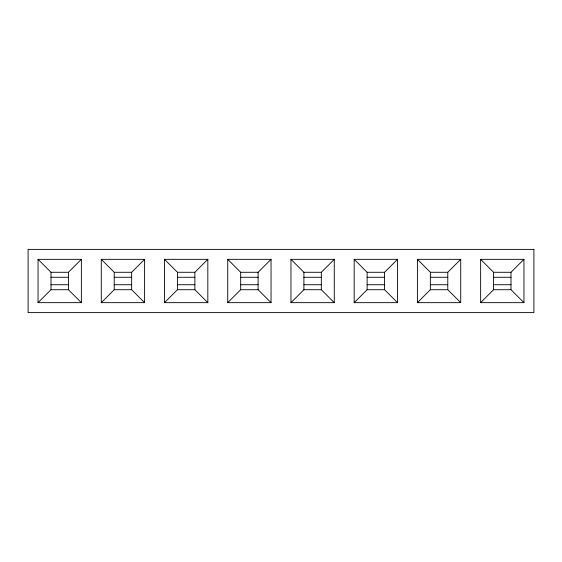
<?xml version="1.0" encoding="UTF-8"?>
<svg xmlns="http://www.w3.org/2000/svg" width="562" height="562" viewBox="0 0 562 562"><rect width="100%" height="100%" fill="white"/><g stroke="black" fill="none" stroke-linecap="round" stroke-linejoin="round"><path stroke-width="0.84" d="M38.054 302.658L51.002 289.711L51.002 272.289L38.054 259.342L81.371 259.342L81.371 302.658L38.054 302.658L38.054 259.342M51.002 272.289L68.424 272.289L81.371 259.342M101.279 302.658L114.227 289.711L131.649 289.711L144.596 302.658L101.279 302.658L101.279 259.342L144.596 259.342L144.596 302.658M131.649 289.711L131.649 272.289L144.596 259.342M164.504 302.658L177.452 289.711L194.873 289.711L207.821 302.658L164.504 302.658L164.504 259.342L207.821 259.342L207.821 302.658M194.873 289.711L194.873 272.289L207.821 259.342M227.729 302.658L240.677 289.711L258.099 289.711L271.046 302.658L227.729 302.658L227.729 259.342L271.046 259.342L271.046 302.658M258.099 289.711L258.099 272.289L271.046 259.342M290.954 302.658L303.901 289.711L303.901 272.289L290.954 259.342L334.271 259.342L334.271 302.658L290.954 302.658L290.954 259.342M303.901 272.289L321.323 272.289L334.271 259.342M354.179 302.658L367.127 289.711L384.548 289.711L397.496 302.658L354.179 302.658L354.179 259.342L397.496 259.342L397.496 302.658M384.548 289.711L384.548 272.289L397.496 259.342M417.404 302.658L430.352 289.711L430.352 272.289L417.404 259.342L460.721 259.342L460.721 302.658L417.404 302.658L417.404 259.342M460.721 302.658L447.774 289.711L447.774 272.289L460.721 259.342M480.629 302.658L493.577 289.711L510.998 289.711L523.946 302.658L480.629 302.658L480.629 259.342L523.946 259.342L523.946 302.658M510.998 289.711L510.998 272.289L523.946 259.342M101.279 259.342L114.227 272.289L131.649 272.289M164.504 259.342L177.452 272.289L194.873 272.289M227.729 259.342L240.677 272.289L258.099 272.289M354.179 259.342L367.127 272.289L384.548 272.289M430.352 272.289L447.774 272.289M480.629 259.342L493.577 272.289L510.998 272.289M51.002 277.27L68.424 277.27M114.227 277.27L131.649 277.27M177.452 277.27L194.873 277.27M240.677 277.27L258.099 277.27M303.901 277.27L321.323 277.27M367.127 277.27L384.548 277.27M430.352 277.27L447.774 277.27M493.577 277.27L510.998 277.27M51.002 284.73L68.424 284.73M114.227 284.73L131.649 284.73M177.452 284.73L194.873 284.73M240.677 284.73L258.099 284.73M303.901 284.73L321.323 284.73M367.127 284.73L384.548 284.73M430.352 284.73L447.774 284.73M493.577 284.73L510.998 284.73M51.002 289.711L68.424 289.711L81.371 302.658M303.901 289.711L321.323 289.711L334.271 302.658M430.352 289.711L447.774 289.711M493.577 272.289L493.577 289.711M367.127 272.289L367.127 289.711M321.323 272.289L321.323 289.711M240.677 272.289L240.677 289.711M177.452 272.289L177.452 289.711M114.227 272.289L114.227 289.711M68.424 272.289L68.424 289.711M533.9 249.388L28.1 249.388L28.1 312.613L533.9 312.613L533.9 249.388"/></g></svg>
